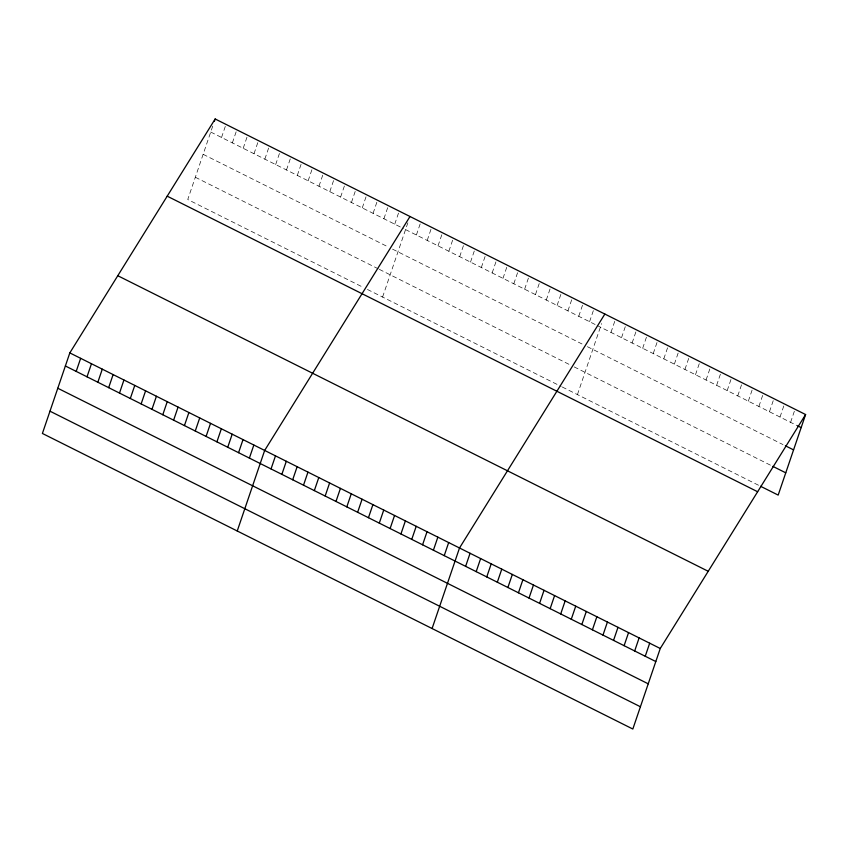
<?xml version="1.0" encoding="UTF-8"?>
<svg xmlns="http://www.w3.org/2000/svg" width="848" height="848" viewBox="0 0 848 848"><rect width="100%" height="100%" fill="white"/><g stroke="black" fill="none" stroke-linecap="round" stroke-linejoin="round"><path stroke-width="0.64" stroke-dasharray="4.24 3.18" d="M212.742 126.108L187.747 199.513L363.103 287.302M221.54 137.461L225.992 124.391M232.363 142.877L236.815 129.818M243.196 148.305L247.637 135.235M254.018 153.721L258.46 140.651M264.841 159.138L269.293 146.068M275.664 164.554L280.116 151.495M286.486 169.971L290.938 156.912M297.309 175.398L301.761 162.328M308.142 180.815L312.583 167.745M318.965 186.231L323.417 173.162M329.787 191.648L334.239 178.589M340.61 197.075L345.062 184.005M351.432 202.492L355.884 189.422M362.266 207.908L366.707 194.839M373.088 213.325L377.53 200.255M383.911 218.742L388.363 205.682M394.733 224.169L399.185 211.099M382.586 297.054L408.386 221.264M416.389 235.002L420.831 221.932M427.212 240.419L431.653 227.349M438.034 245.835L442.486 232.776M448.857 251.262L453.309 238.193M459.68 256.679L464.132 243.609M470.513 262.096L474.954 249.026M481.335 267.512L485.777 254.453M492.158 272.929L496.61 259.87M502.981 278.356L507.433 265.286M513.803 283.773L518.255 270.703M524.636 289.189L529.078 276.119M535.459 294.606L539.9 281.547M546.282 300.033L550.734 286.963M557.104 305.45L561.556 292.38M567.927 310.866L572.379 297.796M578.749 316.283L583.201 303.213M589.583 321.699L594.024 308.64M577.435 394.596L601.614 323.554M610.973 332.416L615.415 319.346M621.531 337.705L625.983 324.636M632.099 342.995L636.551 329.925M642.667 348.284L647.119 335.214M653.236 353.563L657.677 340.504M663.793 358.852L668.245 345.793M674.361 364.142L678.813 351.083M684.93 369.431L689.382 356.372M695.498 374.721L699.939 361.661M706.055 380.01L710.507 366.951M716.624 385.299L721.076 372.24M727.192 390.589L731.644 377.53M737.76 395.878L742.201 382.819M748.328 401.168L752.77 388.108M758.886 406.457L763.338 393.398M769.454 411.746L773.906 398.687M780.022 417.036L784.464 403.977M790.59 422.325L795.032 409.266M210.717 132.044L403.394 228.504M405.556 229.585L596.07 324.954M597.162 325.494L797.629 425.855M203.138 154.315L387.154 246.429M392.571 249.142L582.004 343.97M587.41 346.684L783.001 444.596M195.326 177.253L378.261 268.827M379.342 269.367L569.856 364.746M574.191 366.908L771.669 465.775M367.438 289.465L561.196 386.465M562.277 387.006L759.395 485.681"/><path stroke-width="1.27" d="M69.822 352.906L42.4 433.455L632.831 729.026L660.253 648.487L805.6 414.545L215.169 118.974L69.822 352.906L660.253 648.487M76.193 371.392L80.645 358.333M87.015 376.819L91.467 363.75M97.849 382.236L102.29 369.166M108.671 387.653L113.113 374.583M119.494 393.069L123.946 379.999M214.353 121.349L215.169 118.974M130.316 398.486L134.768 385.427M141.139 403.913L145.591 390.843M151.962 409.33L156.414 396.26M162.795 414.746L167.236 401.676M173.617 420.163L178.069 407.104M184.44 425.579L188.892 412.52M195.263 431.007L199.715 417.937M206.085 436.423L210.537 423.353M216.918 441.84L221.36 428.77M227.741 447.256L232.182 434.197M238.564 452.684L243.016 439.614M249.386 458.1L253.838 445.03M237.239 530.986L264.661 450.447L410.008 216.516M271.042 468.933L275.483 455.864M281.865 474.35L286.306 461.291M292.687 479.777L297.139 466.707M303.51 485.194L307.962 472.124M314.332 490.61L318.784 477.541M325.166 496.027L329.607 482.968M335.988 501.444L340.43 488.384M346.811 506.871L351.263 493.801M357.633 512.287L362.085 499.218M368.456 517.704L372.908 504.634M379.289 523.121L383.731 510.061M390.112 528.537L394.553 515.478M400.934 533.964L405.386 520.895M411.757 539.381L416.209 526.311M422.58 544.798L427.032 531.728M433.402 550.214L437.854 537.155M444.235 555.641L448.677 542.572M432.088 628.527L459.51 547.988L604.857 314.057M465.626 566.347L470.068 553.278M476.184 571.637L480.636 558.567M486.752 576.926L491.204 563.856M497.32 582.216L501.772 569.146M507.888 587.505L512.33 574.435M518.446 592.794L522.898 579.725M529.014 598.084L533.466 585.014M539.582 603.373L544.034 590.303M550.151 608.663L554.592 595.593M560.708 613.952L565.16 600.882M571.276 619.241L575.728 606.172M581.845 624.531L586.297 611.461M592.413 629.82L596.854 616.75M602.981 635.11L607.422 622.04M613.539 640.388L617.991 627.329M624.107 645.678L628.559 632.619M634.675 650.967L639.116 637.908M645.243 656.257L649.685 643.197M805.6 414.545L778.178 495.094L760.571 486.275M797.629 425.855L801.148 427.615M785.354 445.772L793.569 449.885M772.846 466.358L785.757 472.824M167.204 196.174L757.635 491.745M117.787 275.717L708.218 571.287M65.37 365.976L655.801 661.546M57.791 388.246L648.222 683.817M49.979 411.185L640.42 706.755"/></g></svg>
